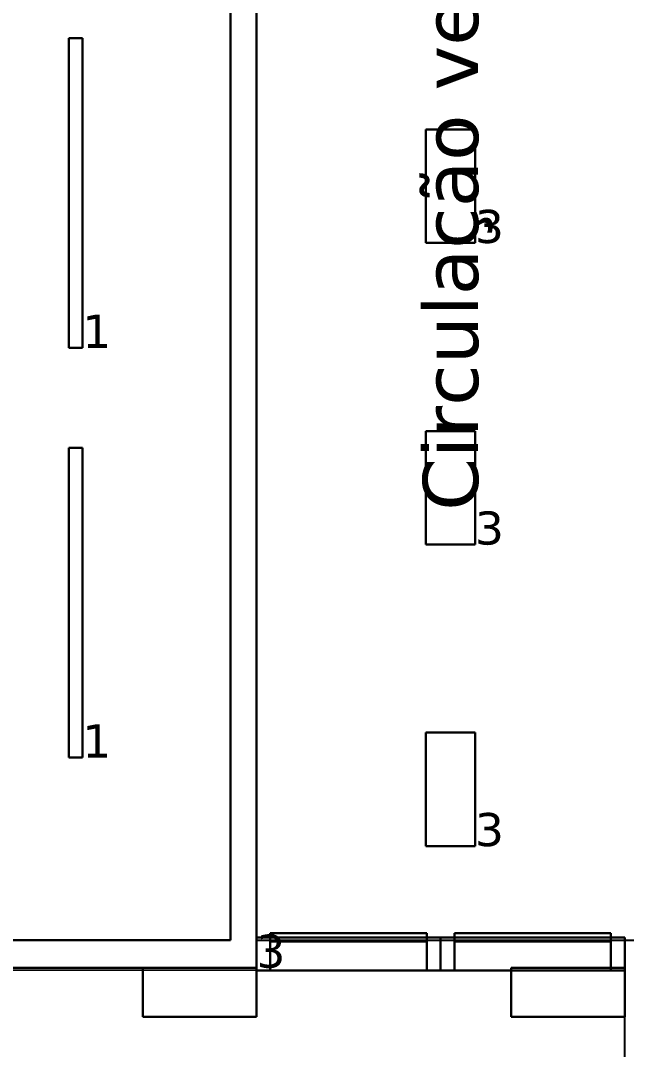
# Model space of a CAD drawing. Header units: inches. Extents: x 28 to 141, y 59 to 110.
# Drawn here: x 80.12 to 83.41, y 84.15 to 89.75 of the extents above; entities that cross this region are included whole.
import ezdxf

# ---------------------------------------------------------------- set-up
doc = ezdxf.new("R2010")
doc.units = ezdxf.units.IN
doc.header["$MEASUREMENT"] = 0
for name, color, linetype, true_color in [('DLX_BLD0_CALC', 3, 'Continuous', 0x00ff00), ('DLX_BLD0_CONT', 7, 'Continuous', 0x969696), ('DLX_BLD0_LUM', 7, 'Continuous', 0xffd400), ('DLX_BLD0_LUMKEY_IDX', 7, 'Continuous', 0x969696), ('DLX_BLD0_ROOF', 7, 'Continuous', 0x7f7f7f), ('DLX_BLD1_APERT', 7, 'Continuous', 0x969696), ('DLX_BLD1_CALC', 3, 'Continuous', 0x00ff00), ('DLX_BLD1_DESC', 7, 'Continuous', 0x969696), ('DLX_BLD1_LUM', 7, 'Continuous', 0xffd400), ('DLX_BLD1_LUMKEY_IDX', 7, 'Continuous', 0x969696)]:
    doc.layers.add(name, color=color, linetype=linetype, true_color=true_color)
doc.styles.add('TableTextStyle', font='')
doc.styles.get('TableTextStyle').set_extended_font_data('VERDANA.TTF')

msp = doc.modelspace()

# ---------------------------------------------------------------- linework, layer by layer
at = {"layer": 'DLX_BLD0_CALC'}
for points in [[(81.2592, 84.7493, 0), (81.2592, 92.948, 0)], [(79.593, 84.7493, 0), (81.2592, 84.7493, 0)]]:
    msp.add_polyline3d(points, dxfattribs=at)
at = {"layer": 'DLX_BLD0_CONT'}
for points in [[(81.4002, 84.5989, 0), (81.4002, 93.098, 0)], [(81.2592, 84.7493, 0), (81.2592, 92.948, 0)], [(28.3576, 84.7489, 0), (81.2592, 84.7493, 0)], [(38.5076, 84.5989, 0), (81.4002, 84.5989, 0)]]:
    msp.add_polyline3d(points, dxfattribs=at)
at = {"layer": 'DLX_BLD0_LUM'}
for points in [[(80.3802, 89.6537, 0), (80.4542, 89.6537, 0)], [(80.4542, 89.6537, 0), (80.3802, 89.6537, 0)], [(80.3802, 89.6537, 0), (80.3802, 89.6537, 0)], [(80.3802, 87.9697, 0), (80.3802, 89.6537, 0)], [(80.3802, 89.6537, 0), (80.3802, 89.6537, 0)], [(80.3802, 89.6537, 0), (80.3802, 87.9697, 0)], [(80.4542, 89.6537, 0), (80.3802, 89.6537, 0)], [(80.3802, 89.6537, 0), (80.3802, 87.9697, 0)], [(80.3802, 89.6537, 0), (80.4542, 89.6537, 0)], [(80.3802, 87.9697, 0), (80.3802, 89.6537, 0)], [(80.4542, 89.6537, 0), (80.4542, 89.6537, 0)], [(80.4542, 89.6537, 0), (80.4542, 87.9697, 0)], [(80.4542, 87.9697, 0), (80.4542, 89.6537, 0)], [(80.4542, 89.6537, 0), (80.4542, 89.6537, 0)], [(80.4542, 87.9697, 0), (80.4542, 89.6537, 0)], [(80.4542, 89.6537, 0), (80.4542, 87.9697, 0)], [(80.4542, 87.9697, 0), (80.3802, 87.9697, 0)], [(80.3802, 87.9697, 0), (80.3802, 87.9697, 0)], [(80.3802, 87.9697, 0), (80.4542, 87.9697, 0)], [(80.3802, 87.9697, 0), (80.3802, 87.9697, 0)], [(80.3802, 87.9697, 0), (80.4542, 87.9697, 0)], [(80.4542, 87.9697, 0), (80.3802, 87.9697, 0)], [(80.4542, 87.9697, 0), (80.4542, 87.9697, 0)], [(80.4542, 87.9697, 0), (80.4542, 87.9697, 0)], [(80.3802, 87.4258, 0), (80.4542, 87.4258, 0)], [(80.4542, 87.4258, 0), (80.3802, 87.4258, 0)], [(80.3802, 87.4258, 0), (80.3802, 87.4258, 0)], [(80.3803, 85.7417, 0), (80.3802, 87.4258, 0)], [(80.3802, 87.4258, 0), (80.3802, 87.4258, 0)], [(80.3802, 87.4258, 0), (80.3803, 85.7417, 0)], [(80.4542, 87.4258, 0), (80.3802, 87.4258, 0)], [(80.3802, 87.4258, 0), (80.3803, 85.7417, 0)], [(80.3802, 87.4258, 0), (80.4542, 87.4258, 0)], [(80.3803, 85.7417, 0), (80.3802, 87.4258, 0)], [(80.4542, 87.4258, 0), (80.4542, 87.4258, 0)], [(80.4542, 87.4258, 0), (80.4543, 85.7417, 0)], [(80.4543, 85.7417, 0), (80.4542, 87.4258, 0)], [(80.4542, 87.4258, 0), (80.4542, 87.4258, 0)], [(80.4543, 85.7417, 0), (80.4542, 87.4258, 0)], [(80.4542, 87.4258, 0), (80.4543, 85.7417, 0)], [(80.4543, 85.7417, 0), (80.3803, 85.7417, 0)], [(80.3803, 85.7417, 0), (80.3803, 85.7417, 0)], [(80.3803, 85.7417, 0), (80.4543, 85.7417, 0)], [(80.3803, 85.7417, 0), (80.3803, 85.7417, 0)], [(80.3803, 85.7417, 0), (80.4543, 85.7417, 0)], [(80.4543, 85.7417, 0), (80.3803, 85.7417, 0)], [(80.4543, 85.7417, 0), (80.4543, 85.7417, 0)], [(80.4543, 85.7417, 0), (80.4543, 85.7417, 0)]]:
    msp.add_polyline3d(points, dxfattribs=at)
at = {"layer": 'DLX_BLD0_ROOF'}
for points in [[(81.4002, 84.5989, 0), (81.4002, 93.098, 0)], [(81.4002, 93.098, 0), (81.4002, 84.5989, 0)], [(81.4002, 93.098, 0), (81.4002, 84.5989, 0)], [(81.4002, 84.5989, 0), (81.4002, 93.098, 0)], [(81.2592, 84.7493, 0), (81.2592, 92.948, 0)], [(81.2592, 92.948, 0), (81.2592, 84.7493, 0)], [(28.3576, 84.7489, 0), (81.2592, 84.7493, 0)], [(81.2592, 84.7493, 0), (28.3576, 84.7489, 0)], [(38.5076, 84.5989, 0), (81.4002, 84.5989, 0)], [(81.4002, 84.5989, 0), (38.5076, 84.5989, 0)], [(81.4002, 84.5989, 0), (38.5076, 84.5989, 0)], [(38.5076, 84.5989, 0), (81.4002, 84.5989, 0)], [(81.4002, 84.5989, 0), (81.4002, 84.5989, 0)], [(81.4002, 84.5989, 0), (81.4002, 84.5989, 0)]]:
    msp.add_polyline3d(points, dxfattribs=at)
at = {"layer": 'DLX_BLD1_APERT'}
for points in [[(82.4004, 84.7639, 0), (81.4002, 84.7639, 0)], [(81.4002, 84.7639, 0), (81.4002, 84.5839, 0)], [(81.4002, 84.7639, 0), (81.4002, 84.7639, 0)], [(81.4002, 84.7639, 0), (81.4002, 84.5839, 0)], [(81.4002, 84.5839, 0), (81.4002, 84.7639, 0)], [(81.4002, 84.5839, 0), (81.4002, 84.7639, 0)], [(81.4002, 84.7639, 0), (81.4752, 84.7639, 0)], [(81.4752, 84.7639, 0), (81.4002, 84.7639, 0)], [(81.4002, 84.7639, 0), (81.4002, 84.7639, 0)], [(81.4002, 84.7639, 0), (82.4004, 84.7639, 0)], [(81.4752, 84.7864, 0), (82.3254, 84.7864, 0)], [(81.4752, 84.7639, 0), (81.4752, 84.7864, 0)], [(82.3254, 84.7864, 0), (81.4752, 84.7864, 0)], [(81.4752, 84.7864, 0), (81.4752, 84.7864, 0)], [(81.4752, 84.7864, 0), (82.3254, 84.7864, 0)], [(81.4752, 84.7639, 0), (81.4752, 84.7864, 0)], [(81.4752, 84.7864, 0), (81.4752, 84.7864, 0)], [(81.4752, 84.7864, 0), (81.4752, 84.7639, 0)], [(82.3254, 84.7864, 0), (81.4752, 84.7864, 0)], [(81.4752, 84.7864, 0), (81.4752, 84.7639, 0)], [(81.4752, 84.7639, 0), (81.4752, 84.7414, 0)], [(82.3254, 84.7639, 0), (81.4752, 84.7639, 0)], [(81.4752, 84.7639, 0), (81.4752, 84.7639, 0)], [(81.4752, 84.7414, 0), (81.4752, 84.7639, 0)], [(81.4752, 84.7639, 0), (82.3254, 84.7639, 0)], [(81.4752, 84.7414, 0), (81.4752, 84.7639, 0)], [(81.4752, 84.7639, 0), (81.4752, 84.7639, 0)], [(81.4752, 84.7639, 0), (81.4752, 84.7414, 0)], [(81.4752, 84.7414, 0), (81.4752, 84.7639, 0)], [(81.4752, 84.7639, 0), (81.4752, 84.7639, 0)], [(81.4752, 84.7639, 0), (82.3254, 84.7639, 0)], [(82.3254, 84.7639, 0), (81.4752, 84.7639, 0)], [(81.4752, 84.7639, 0), (81.4752, 84.7414, 0)], [(81.4752, 84.7639, 0), (81.4752, 84.7639, 0)], [(81.4752, 84.7639, 0), (81.4752, 84.7414, 0)], [(81.4752, 84.7414, 0), (81.4752, 84.7639, 0)], [(82.3254, 84.7864, 0), (82.3254, 84.7639, 0)], [(82.3254, 84.7864, 0), (82.3254, 84.7864, 0)], [(82.3254, 84.7639, 0), (82.3254, 84.7864, 0)], [(82.3254, 84.7864, 0), (82.3254, 84.7864, 0)], [(82.3254, 84.7864, 0), (82.3254, 84.7639, 0)], [(82.3254, 84.7639, 0), (82.3254, 84.7864, 0)], [(82.3254, 84.7414, 0), (82.3254, 84.7639, 0)], [(82.3254, 84.7639, 0), (82.4004, 84.7639, 0)], [(82.3254, 84.7639, 0), (82.3254, 84.7639, 0)], [(82.4004, 84.7639, 0), (82.3254, 84.7639, 0)], [(82.3254, 84.7639, 0), (82.3254, 84.7414, 0)], [(82.3254, 84.7414, 0), (82.3254, 84.7639, 0)], [(82.3254, 84.7639, 0), (82.3254, 84.7639, 0)], [(82.3254, 84.7639, 0), (82.3254, 84.7414, 0)], [(82.3254, 84.7639, 0), (82.3254, 84.7414, 0)], [(82.3254, 84.7639, 0), (82.3254, 84.7639, 0)], [(82.3254, 84.7639, 0), (82.3254, 84.7639, 0)], [(82.3254, 84.7639, 0), (82.3254, 84.7414, 0)], [(82.3254, 84.7414, 0), (82.3254, 84.7639, 0)], [(82.3254, 84.7414, 0), (82.3254, 84.7639, 0)], [(83.4004, 84.7639, 0), (82.4002, 84.7639, 0)], [(82.4002, 84.7639, 0), (82.4002, 84.5839, 0)], [(82.4002, 84.7639, 0), (82.4002, 84.7639, 0)], [(82.4002, 84.7639, 0), (82.4002, 84.5839, 0)], [(82.4002, 84.5839, 0), (82.4002, 84.7639, 0)], [(82.4002, 84.5839, 0), (82.4002, 84.7639, 0)], [(82.4002, 84.7639, 0), (82.4752, 84.7639, 0)], [(82.4752, 84.7639, 0), (82.4002, 84.7639, 0)], [(82.4002, 84.7639, 0), (82.4002, 84.7639, 0)], [(82.4002, 84.7639, 0), (83.4004, 84.7639, 0)], [(82.4004, 84.5839, 0), (82.4004, 84.7639, 0)], [(82.4004, 84.7639, 0), (82.4004, 84.7639, 0)], [(82.4004, 84.7639, 0), (82.4004, 84.5839, 0)], [(82.4004, 84.5839, 0), (82.4004, 84.7639, 0)], [(82.4004, 84.7639, 0), (82.4004, 84.5839, 0)], [(82.4004, 84.7639, 0), (82.4004, 84.7639, 0)], [(82.4752, 84.7864, 0), (83.3254, 84.7864, 0)], [(82.4752, 84.7639, 0), (82.4752, 84.7864, 0)], [(83.3254, 84.7864, 0), (82.4752, 84.7864, 0)], [(82.4752, 84.7864, 0), (82.4752, 84.7864, 0)], [(82.4752, 84.7864, 0), (83.3254, 84.7864, 0)], [(82.4752, 84.7639, 0), (82.4752, 84.7864, 0)], [(82.4752, 84.7864, 0), (82.4752, 84.7864, 0)], [(82.4752, 84.7864, 0), (82.4752, 84.7639, 0)], [(83.3254, 84.7864, 0), (82.4752, 84.7864, 0)], [(82.4752, 84.7864, 0), (82.4752, 84.7639, 0)], [(82.4752, 84.7639, 0), (82.4752, 84.7414, 0)], [(83.3254, 84.7639, 0), (82.4752, 84.7639, 0)], [(82.4752, 84.7639, 0), (82.4752, 84.7639, 0)], [(82.4752, 84.7414, 0), (82.4752, 84.7639, 0)], [(82.4752, 84.7639, 0), (83.3254, 84.7639, 0)], [(82.4752, 84.7414, 0), (82.4752, 84.7639, 0)], [(82.4752, 84.7639, 0), (82.4752, 84.7639, 0)], [(82.4752, 84.7639, 0), (82.4752, 84.7414, 0)], [(82.4752, 84.7414, 0), (82.4752, 84.7639, 0)], [(82.4752, 84.7639, 0), (82.4752, 84.7639, 0)], [(82.4752, 84.7639, 0), (83.3254, 84.7639, 0)], [(83.3254, 84.7639, 0), (82.4752, 84.7639, 0)], [(82.4752, 84.7639, 0), (82.4752, 84.7414, 0)], [(82.4752, 84.7639, 0), (82.4752, 84.7639, 0)], [(82.4752, 84.7639, 0), (82.4752, 84.7414, 0)], [(82.4752, 84.7414, 0), (82.4752, 84.7639, 0)], [(83.3254, 84.7864, 0), (83.3254, 84.7639, 0)], [(83.3254, 84.7864, 0), (83.3254, 84.7864, 0)], [(83.3254, 84.7639, 0), (83.3254, 84.7864, 0)], [(83.3254, 84.7864, 0), (83.3254, 84.7864, 0)], [(83.3254, 84.7864, 0), (83.3254, 84.7639, 0)], [(83.3254, 84.7639, 0), (83.3254, 84.7864, 0)], [(83.3254, 84.7414, 0), (83.3254, 84.7639, 0)], [(83.3254, 84.7639, 0), (83.4004, 84.7639, 0)], [(83.3254, 84.7639, 0), (83.3254, 84.7639, 0)], [(83.4004, 84.7639, 0), (83.3254, 84.7639, 0)], [(83.3254, 84.7639, 0), (83.3254, 84.7414, 0)], [(83.3254, 84.7414, 0), (83.3254, 84.7639, 0)], [(83.3254, 84.7639, 0), (83.3254, 84.7639, 0)], [(83.3254, 84.7639, 0), (83.3254, 84.7414, 0)], [(83.3254, 84.7639, 0), (83.3254, 84.7414, 0)], [(83.3254, 84.7639, 0), (83.3254, 84.7639, 0)], [(83.3254, 84.7639, 0), (83.3254, 84.7639, 0)], [(83.3254, 84.7639, 0), (83.3254, 84.7414, 0)], [(83.3254, 84.7414, 0), (83.3254, 84.7639, 0)], [(83.3254, 84.7414, 0), (83.3254, 84.7639, 0)], [(83.4004, 84.5839, 0), (83.4004, 84.7639, 0)], [(83.4004, 84.7639, 0), (83.4004, 84.7639, 0)], [(83.4004, 84.7639, 0), (83.4004, 84.5839, 0)], [(83.4004, 84.5839, 0), (83.4004, 84.7639, 0)], [(83.4004, 84.7639, 0), (83.4004, 84.5839, 0)], [(83.4004, 84.7639, 0), (83.4004, 84.7639, 0)], [(81.4752, 84.7414, 0), (81.4752, 84.5839, 0)], [(81.4752, 84.7414, 0), (82.3254, 84.7414, 0)], [(81.4752, 84.5839, 0), (81.4752, 84.7414, 0)], [(81.4752, 84.7414, 0), (81.4752, 84.7414, 0)], [(81.4752, 84.7414, 0), (81.4752, 84.5839, 0)], [(81.4752, 84.5839, 0), (81.4752, 84.7414, 0)], [(82.3254, 84.7414, 0), (81.4752, 84.7414, 0)], [(81.4752, 84.7414, 0), (81.4752, 84.7414, 0)], [(82.3254, 84.7414, 0), (81.4752, 84.7414, 0)], [(81.4752, 84.7414, 0), (81.4752, 84.7414, 0)], [(81.4752, 84.7414, 0), (82.3254, 84.7414, 0)], [(82.3254, 84.7414, 0), (81.4752, 84.7414, 0)], [(81.4752, 84.7414, 0), (82.3254, 84.7414, 0)], [(81.4752, 84.7414, 0), (81.4752, 84.7414, 0)], [(82.3254, 84.5839, 0), (82.3254, 84.7414, 0)], [(82.3254, 84.7414, 0), (82.3254, 84.5839, 0)], [(82.3254, 84.7414, 0), (82.3254, 84.7414, 0)], [(82.3254, 84.7414, 0), (82.3254, 84.5839, 0)], [(82.3254, 84.5839, 0), (82.3254, 84.7414, 0)], [(82.3254, 84.7414, 0), (82.3254, 84.7414, 0)], [(82.3254, 84.7414, 0), (82.3254, 84.7414, 0)], [(82.3254, 84.7414, 0), (82.3254, 84.7414, 0)], [(82.4752, 84.7414, 0), (82.4752, 84.5839, 0)], [(82.4752, 84.7414, 0), (83.3254, 84.7414, 0)], [(82.4752, 84.5839, 0), (82.4752, 84.7414, 0)], [(82.4752, 84.7414, 0), (82.4752, 84.7414, 0)], [(82.4752, 84.7414, 0), (82.4752, 84.5839, 0)], [(82.4752, 84.5839, 0), (82.4752, 84.7414, 0)], [(83.3254, 84.7414, 0), (82.4752, 84.7414, 0)], [(82.4752, 84.7414, 0), (82.4752, 84.7414, 0)], [(83.3254, 84.7414, 0), (82.4752, 84.7414, 0)], [(82.4752, 84.7414, 0), (82.4752, 84.7414, 0)], [(82.4752, 84.7414, 0), (83.3254, 84.7414, 0)], [(83.3254, 84.7414, 0), (82.4752, 84.7414, 0)], [(82.4752, 84.7414, 0), (83.3254, 84.7414, 0)], [(82.4752, 84.7414, 0), (82.4752, 84.7414, 0)], [(83.3254, 84.5839, 0), (83.3254, 84.7414, 0)], [(83.3254, 84.7414, 0), (83.3254, 84.5839, 0)], [(83.3254, 84.7414, 0), (83.3254, 84.7414, 0)], [(83.3254, 84.7414, 0), (83.3254, 84.5839, 0)], [(83.3254, 84.5839, 0), (83.3254, 84.7414, 0)], [(83.3254, 84.7414, 0), (83.3254, 84.7414, 0)], [(83.3254, 84.7414, 0), (83.3254, 84.7414, 0)], [(83.3254, 84.7414, 0), (83.3254, 84.7414, 0)], [(81.4002, 84.5839, 0), (82.4004, 84.5839, 0)], [(81.4002, 84.5839, 0), (81.4002, 84.5839, 0)], [(81.4752, 84.5839, 0), (81.4002, 84.5839, 0)], [(82.4004, 84.5839, 0), (81.4002, 84.5839, 0)], [(81.4002, 84.5839, 0), (81.4002, 84.5839, 0)], [(81.4002, 84.5839, 0), (81.4752, 84.5839, 0)], [(81.4752, 84.5839, 0), (81.4752, 84.5839, 0)], [(81.4752, 84.5839, 0), (82.3254, 84.5839, 0)], [(82.3254, 84.5839, 0), (81.4752, 84.5839, 0)], [(81.4752, 84.5839, 0), (81.4752, 84.5839, 0)], [(82.4004, 84.5839, 0), (82.3254, 84.5839, 0)], [(82.3254, 84.5839, 0), (82.3254, 84.5839, 0)], [(82.3254, 84.5839, 0), (82.4004, 84.5839, 0)], [(82.3254, 84.5839, 0), (82.3254, 84.5839, 0)], [(82.4002, 84.5839, 0), (83.4004, 84.5839, 0)], [(82.4002, 84.5839, 0), (82.4002, 84.5839, 0)], [(82.4752, 84.5839, 0), (82.4002, 84.5839, 0)], [(83.4004, 84.5839, 0), (82.4002, 84.5839, 0)], [(82.4002, 84.5839, 0), (82.4002, 84.5839, 0)], [(82.4002, 84.5839, 0), (82.4752, 84.5839, 0)], [(82.4004, 84.5839, 0), (82.4004, 84.5839, 0)], [(82.4004, 84.5839, 0), (82.4004, 84.5839, 0)], [(82.4752, 84.5839, 0), (82.4752, 84.5839, 0)], [(82.4752, 84.5839, 0), (83.3254, 84.5839, 0)], [(83.3254, 84.5839, 0), (82.4752, 84.5839, 0)], [(82.4752, 84.5839, 0), (82.4752, 84.5839, 0)], [(83.4004, 84.5839, 0), (83.3254, 84.5839, 0)], [(83.3254, 84.5839, 0), (83.3254, 84.5839, 0)], [(83.3254, 84.5839, 0), (83.4004, 84.5839, 0)], [(83.3254, 84.5839, 0), (83.3254, 84.5839, 0)], [(83.4004, 84.5839, 0), (83.4004, 84.5839, 0)], [(83.4004, 84.5839, 0), (83.4004, 84.5839, 0)]]:
    msp.add_polyline3d(points, dxfattribs=at)
at = {"layer": 'DLX_BLD1_CALC'}
for points in [[(81.4002, 92.948, 0), (81.4002, 84.7639, 0)], [(81.4002, 84.7639, 0), (81.4752, 84.7639, 0)], [(81.4752, 84.7639, 0), (81.4002, 84.7639, 0)], [(81.4002, 84.7639, 0), (81.4002, 84.7489, 0)], [(81.4752, 84.7639, 0), (81.4752, 84.7864, 0)], [(81.4752, 84.7864, 0), (82.3254, 84.7864, 0)], [(82.3254, 84.7864, 0), (81.4752, 84.7864, 0)], [(81.4752, 84.7864, 0), (81.4752, 84.7639, 0)], [(82.3254, 84.7864, 0), (82.3254, 84.7639, 0)], [(82.3254, 84.7639, 0), (82.3254, 84.7864, 0)], [(82.3254, 84.7639, 0), (82.4002, 84.7639, 0)], [(82.4002, 84.7639, 0), (82.3254, 84.7639, 0)], [(82.4004, 84.7639, 0), (82.4002, 84.7639, 0)], [(82.4002, 84.7639, 0), (82.4002, 84.7489, 0)], [(82.4002, 84.7639, 0), (82.4004, 84.7639, 0)], [(82.4002, 84.7489, 0), (82.4002, 84.7639, 0)], [(82.4004, 84.7489, 0), (82.4004, 84.7639, 0)], [(82.4004, 84.7639, 0), (82.4752, 84.7639, 0)], [(82.4004, 84.7639, 0), (82.4004, 84.7489, 0)], [(82.4752, 84.7639, 0), (82.4004, 84.7639, 0)], [(82.4752, 84.7639, 0), (82.4752, 84.7864, 0)], [(82.4752, 84.7864, 0), (83.3254, 84.7864, 0)], [(83.3254, 84.7864, 0), (82.4752, 84.7864, 0)], [(82.4752, 84.7864, 0), (82.4752, 84.7639, 0)], [(83.3254, 84.7864, 0), (83.3254, 84.7639, 0)], [(83.3254, 84.7639, 0), (83.3254, 84.7864, 0)], [(83.3254, 84.7639, 0), (83.4004, 84.7639, 0)], [(83.4004, 84.7639, 0), (83.3254, 84.7639, 0)], [(83.4004, 84.7639, 0), (83.4004, 84.7489, 0)], [(83.4004, 84.7489, 0), (83.4004, 84.7639, 0)], [(81.4002, 84.7489, 0), (82.4002, 84.7489, 0)], [(82.4002, 84.7489, 0), (82.4004, 84.7489, 0)], [(82.4004, 84.7489, 0), (83.4004, 84.7489, 0)], [(83.4004, 84.7489, 0), (83.5076, 84.7489, 0)], [(81.4002, 84.5845, 0), (79.5962, 84.5851, 0)], [(81.4752, 84.5845, 0), (81.4002, 84.5845, 0)], [(81.4002, 84.5845, 0), (81.4002, 84.5839, 0)], [(81.4002, 84.5839, 0), (81.4002, 84.5845, 0)], [(81.4002, 84.5839, 0), (81.4752, 84.5839, 0)], [(81.4752, 84.5839, 0), (81.4002, 84.5839, 0)], [(81.4752, 84.5839, 0), (81.4752, 84.5845, 0)], [(82.3254, 84.5842, 0), (81.4752, 84.5845, 0)], [(81.4752, 84.5845, 0), (81.4752, 84.5839, 0)], [(82.3254, 84.5842, 0), (82.3254, 84.5839, 0)], [(82.4002, 84.5842, 0), (82.3254, 84.5842, 0)], [(82.3254, 84.5839, 0), (82.3254, 84.5842, 0)], [(82.3254, 84.5839, 0), (82.4002, 84.5839, 0)], [(82.4002, 84.5839, 0), (82.3254, 84.5839, 0)], [(82.4004, 84.5842, 0), (82.4002, 84.5842, 0)], [(82.4002, 84.5842, 0), (82.4002, 84.5839, 0)], [(82.4002, 84.5839, 0), (82.4002, 84.5842, 0)], [(82.4002, 84.5839, 0), (82.4004, 84.5839, 0)], [(82.4004, 84.5839, 0), (82.4002, 84.5839, 0)], [(82.4004, 84.5839, 0), (82.4004, 84.5842, 0)], [(82.4004, 84.5842, 0), (82.4004, 84.5839, 0)], [(82.4752, 84.5842, 0), (82.4004, 84.5842, 0)], [(82.4004, 84.5839, 0), (82.4752, 84.5839, 0)], [(82.4752, 84.5839, 0), (82.4004, 84.5839, 0)], [(82.4752, 84.5839, 0), (82.4752, 84.5842, 0)], [(83.3254, 84.5839, 0), (82.4752, 84.5842, 0)], [(82.4752, 84.5842, 0), (82.4752, 84.5839, 0)], [(83.4004, 84.5839, 0), (83.3254, 84.5839, 0)], [(83.4004, 59.2949, 0), (83.4004, 84.5839, 0)]]:
    msp.add_polyline3d(points, dxfattribs=at)
at = {"layer": 'DLX_BLD1_LUM'}
for points in [[(82.3204, 89.157, 0), (82.5874, 89.157, 0)], [(82.5874, 89.157, 0), (82.3204, 89.157, 0)], [(82.3204, 89.157, 0), (82.3204, 89.157, 0)], [(82.3204, 88.5399, 0), (82.3204, 89.157, 0)], [(82.3204, 89.157, 0), (82.3204, 89.157, 0)], [(82.3204, 89.157, 0), (82.3204, 88.5399, 0)], [(82.5874, 89.157, 0), (82.3204, 89.157, 0)], [(82.3204, 89.157, 0), (82.3204, 88.5399, 0)], [(82.3204, 89.157, 0), (82.5874, 89.157, 0)], [(82.3204, 88.5399, 0), (82.3204, 89.157, 0)], [(82.5874, 89.157, 0), (82.5874, 89.157, 0)], [(82.5874, 89.157, 0), (82.5874, 88.5399, 0)], [(82.5874, 88.5399, 0), (82.5874, 89.157, 0)], [(82.5874, 89.157, 0), (82.5874, 89.157, 0)], [(82.5874, 88.5399, 0), (82.5874, 89.157, 0)], [(82.5874, 89.157, 0), (82.5874, 88.5399, 0)], [(82.5874, 88.5399, 0), (82.3204, 88.5399, 0)], [(82.3204, 88.5399, 0), (82.3204, 88.5399, 0)], [(82.3204, 88.5399, 0), (82.5874, 88.5399, 0)], [(82.3204, 88.5399, 0), (82.3204, 88.5399, 0)], [(82.3204, 88.5399, 0), (82.5874, 88.5399, 0)], [(82.5874, 88.5399, 0), (82.3204, 88.5399, 0)], [(82.5874, 88.5399, 0), (82.5874, 88.5399, 0)], [(82.5874, 88.5399, 0), (82.5874, 88.5399, 0)], [(82.3204, 87.5171, 0), (82.5874, 87.5171, 0)], [(82.5874, 87.5171, 0), (82.3204, 87.5171, 0)], [(82.3204, 87.5171, 0), (82.3204, 87.5171, 0)], [(82.3204, 86.9001, 0), (82.3204, 87.5171, 0)], [(82.3204, 87.5171, 0), (82.3204, 87.5171, 0)], [(82.3204, 87.5171, 0), (82.3204, 86.9001, 0)], [(82.5874, 87.5171, 0), (82.3204, 87.5171, 0)], [(82.3204, 87.5171, 0), (82.3204, 86.9001, 0)], [(82.3204, 87.5171, 0), (82.5874, 87.5171, 0)], [(82.3204, 86.9001, 0), (82.3204, 87.5171, 0)], [(82.5874, 87.5171, 0), (82.5874, 87.5171, 0)], [(82.5874, 87.5171, 0), (82.5874, 86.9001, 0)], [(82.5874, 86.9001, 0), (82.5874, 87.5171, 0)], [(82.5874, 87.5171, 0), (82.5874, 87.5171, 0)], [(82.5874, 86.9001, 0), (82.5874, 87.5171, 0)], [(82.5874, 87.5171, 0), (82.5874, 86.9001, 0)], [(82.5874, 86.9001, 0), (82.3204, 86.9001, 0)], [(82.3204, 86.9001, 0), (82.3204, 86.9001, 0)], [(82.3204, 86.9001, 0), (82.5874, 86.9001, 0)], [(82.3204, 86.9001, 0), (82.3204, 86.9001, 0)], [(82.3204, 86.9001, 0), (82.5874, 86.9001, 0)], [(82.5874, 86.9001, 0), (82.3204, 86.9001, 0)], [(82.5874, 86.9001, 0), (82.5874, 86.9001, 0)], [(82.5874, 86.9001, 0), (82.5874, 86.9001, 0)], [(82.3204, 85.8773, 0), (82.5874, 85.8773, 0)], [(82.5874, 85.8773, 0), (82.3204, 85.8773, 0)], [(82.3204, 85.8773, 0), (82.3204, 85.8773, 0)], [(82.3204, 85.2603, 0), (82.3204, 85.8773, 0)], [(82.3204, 85.8773, 0), (82.3204, 85.8773, 0)], [(82.3204, 85.8773, 0), (82.3204, 85.2603, 0)], [(82.5874, 85.8773, 0), (82.3204, 85.8773, 0)], [(82.3204, 85.8773, 0), (82.3204, 85.2603, 0)], [(82.3204, 85.8773, 0), (82.5874, 85.8773, 0)], [(82.3204, 85.2603, 0), (82.3204, 85.8773, 0)], [(82.5874, 85.8773, 0), (82.5874, 85.8773, 0)], [(82.5874, 85.8773, 0), (82.5874, 85.2603, 0)], [(82.5874, 85.2603, 0), (82.5874, 85.8773, 0)], [(82.5874, 85.8773, 0), (82.5874, 85.8773, 0)], [(82.5874, 85.2603, 0), (82.5874, 85.8773, 0)], [(82.5874, 85.8773, 0), (82.5874, 85.2603, 0)], [(82.5874, 85.2603, 0), (82.3204, 85.2603, 0)], [(82.3204, 85.2603, 0), (82.3204, 85.2603, 0)], [(82.3204, 85.2603, 0), (82.5874, 85.2603, 0)], [(82.3204, 85.2603, 0), (82.3204, 85.2603, 0)], [(82.3204, 85.2603, 0), (82.5874, 85.2603, 0)], [(82.5874, 85.2603, 0), (82.3204, 85.2603, 0)], [(82.5874, 85.2603, 0), (82.5874, 85.2603, 0)], [(82.5874, 85.2603, 0), (82.5874, 85.2603, 0)], [(80.7832, 84.3319, 0), (80.7832, 84.5989, 0)], [(80.7832, 84.5989, 0), (80.7832, 84.5989, 0)], [(80.7832, 84.5989, 0), (80.7832, 84.3319, 0)], [(80.7832, 84.5989, 0), (81.4002, 84.5989, 0)], [(81.4002, 84.5989, 0), (80.7832, 84.5989, 0)], [(80.7832, 84.5989, 0), (80.7832, 84.5989, 0)], [(80.7832, 84.5989, 0), (80.7832, 84.3319, 0)], [(81.4002, 84.5989, 0), (80.7832, 84.5989, 0)], [(80.7832, 84.3319, 0), (80.7832, 84.5989, 0)], [(80.7832, 84.5989, 0), (81.4002, 84.5989, 0)], [(81.4002, 84.5989, 0), (81.4002, 84.3319, 0)], [(81.4002, 84.3319, 0), (81.4002, 84.5989, 0)], [(81.4002, 84.5989, 0), (81.4002, 84.5989, 0)], [(81.4002, 84.5989, 0), (81.4002, 84.5989, 0)], [(81.4002, 84.3319, 0), (81.4002, 84.5989, 0)], [(81.4002, 84.5989, 0), (81.4002, 84.3319, 0)], [(82.7834, 84.3319, 0), (82.7834, 84.5989, 0)], [(82.7834, 84.5989, 0), (82.7834, 84.5989, 0)], [(82.7834, 84.5989, 0), (82.7834, 84.3319, 0)], [(82.7834, 84.5989, 0), (83.4004, 84.5989, 0)], [(83.4004, 84.5989, 0), (82.7834, 84.5989, 0)], [(82.7834, 84.5989, 0), (82.7834, 84.5989, 0)], [(82.7834, 84.5989, 0), (82.7834, 84.3319, 0)], [(83.4004, 84.5989, 0), (82.7834, 84.5989, 0)], [(82.7834, 84.3319, 0), (82.7834, 84.5989, 0)], [(82.7834, 84.5989, 0), (83.4004, 84.5989, 0)], [(83.4004, 84.5989, 0), (83.4004, 84.3319, 0)], [(83.4004, 84.3319, 0), (83.4004, 84.5989, 0)], [(83.4004, 84.5989, 0), (83.4004, 84.5989, 0)], [(83.4004, 84.5989, 0), (83.4004, 84.5989, 0)], [(83.4004, 84.3319, 0), (83.4004, 84.5989, 0)], [(83.4004, 84.5989, 0), (83.4004, 84.3319, 0)], [(81.4002, 84.3319, 0), (80.7832, 84.3319, 0)], [(80.7832, 84.3319, 0), (80.7832, 84.3319, 0)], [(80.7832, 84.3319, 0), (81.4002, 84.3319, 0)], [(80.7832, 84.3319, 0), (80.7832, 84.3319, 0)], [(80.7832, 84.3319, 0), (81.4002, 84.3319, 0)], [(81.4002, 84.3319, 0), (80.7832, 84.3319, 0)], [(81.4002, 84.3319, 0), (81.4002, 84.3319, 0)], [(81.4002, 84.3319, 0), (81.4002, 84.3319, 0)], [(83.4004, 84.3319, 0), (82.7834, 84.3319, 0)], [(82.7834, 84.3319, 0), (82.7834, 84.3319, 0)], [(82.7834, 84.3319, 0), (83.4004, 84.3319, 0)], [(82.7834, 84.3319, 0), (82.7834, 84.3319, 0)], [(82.7834, 84.3319, 0), (83.4004, 84.3319, 0)], [(83.4004, 84.3319, 0), (82.7834, 84.3319, 0)], [(83.4004, 84.3319, 0), (83.4004, 84.3319, 0)], [(83.4004, 84.3319, 0), (83.4004, 84.3319, 0)]]:
    msp.add_polyline3d(points, dxfattribs=at)

# ---------------------------------------------------------------- texts
at = {"layer": 'DLX_BLD0_LUMKEY_IDX', "style": 'TableTextStyle'}
for p in [(80.4542, 87.9697), (80.4543, 85.7417)]:
    msp.add_text('1', height=0.18, dxfattribs=at).set_placement(p)
at = {"layer": 'DLX_BLD1_DESC', "style": 'TableTextStyle'}
msp.add_text('Circulação vestiário (5.06 W/m²)', height=0.3, rotation=90, dxfattribs=at).set_placement((82.6039, 87.0835))
at = {"layer": 'DLX_BLD1_LUMKEY_IDX', "style": 'TableTextStyle'}
for p in [(82.5874, 88.5399), (82.5874, 86.9001), (82.5874, 85.2603), (81.4002, 84.5989)]:
    msp.add_text('3', height=0.18, dxfattribs=at).set_placement(p)

doc.saveas('drawing.dxf')
